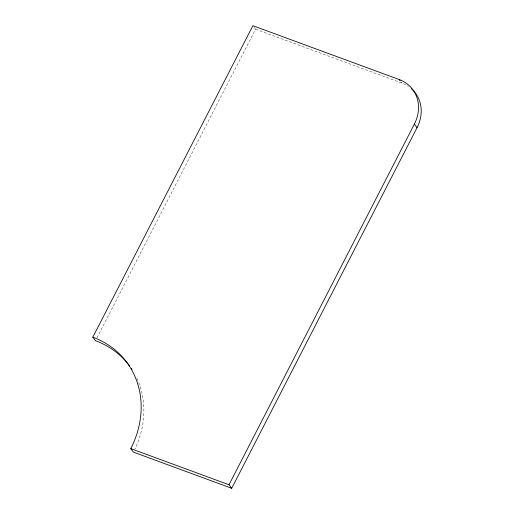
<?xml version="1.0" encoding="UTF-8"?>
<svg xmlns="http://www.w3.org/2000/svg" width="514" height="514" viewBox="0 0 514 514"><rect width="100%" height="100%" fill="white"/><g stroke="black" fill="none" stroke-linecap="round" stroke-linejoin="round"><path stroke-width="0.39" stroke-dasharray="2.57 1.93" d="M96.966 337.859L255.58 29.234L254.231 27.467M255.58 29.234L401.871 83.069A37.991 32.877 -37.3 0 1 408.405 86.397M400.978 81.893L401.871 83.069M136.91 378.362A94.981 82.189 -37.3 0 1 134.886 449.275"/><path stroke-width="0.77" d="M411.277 88.601A37.991 32.877 -37.3 0 1 417.06 127.645L231.705 488.3L133.467 452.147L130.774 448.613A94.981 82.189 -37.3 0 0 92.809 337.178L252.888 25.7L399.179 79.535L400.078 80.711M231.705 488.3L229.013 484.766L414.368 124.112A37.991 32.877 -37.3 0 0 399.179 79.535M130.774 448.613L229.013 484.766M414.368 124.112L417.06 127.645M92.809 337.178L95.501 340.711A94.981 82.189 -37.3 0 1 129.451 365.807M131.224 368.313A94.981 82.189 -37.3 0 1 132.072 369.598"/></g></svg>
